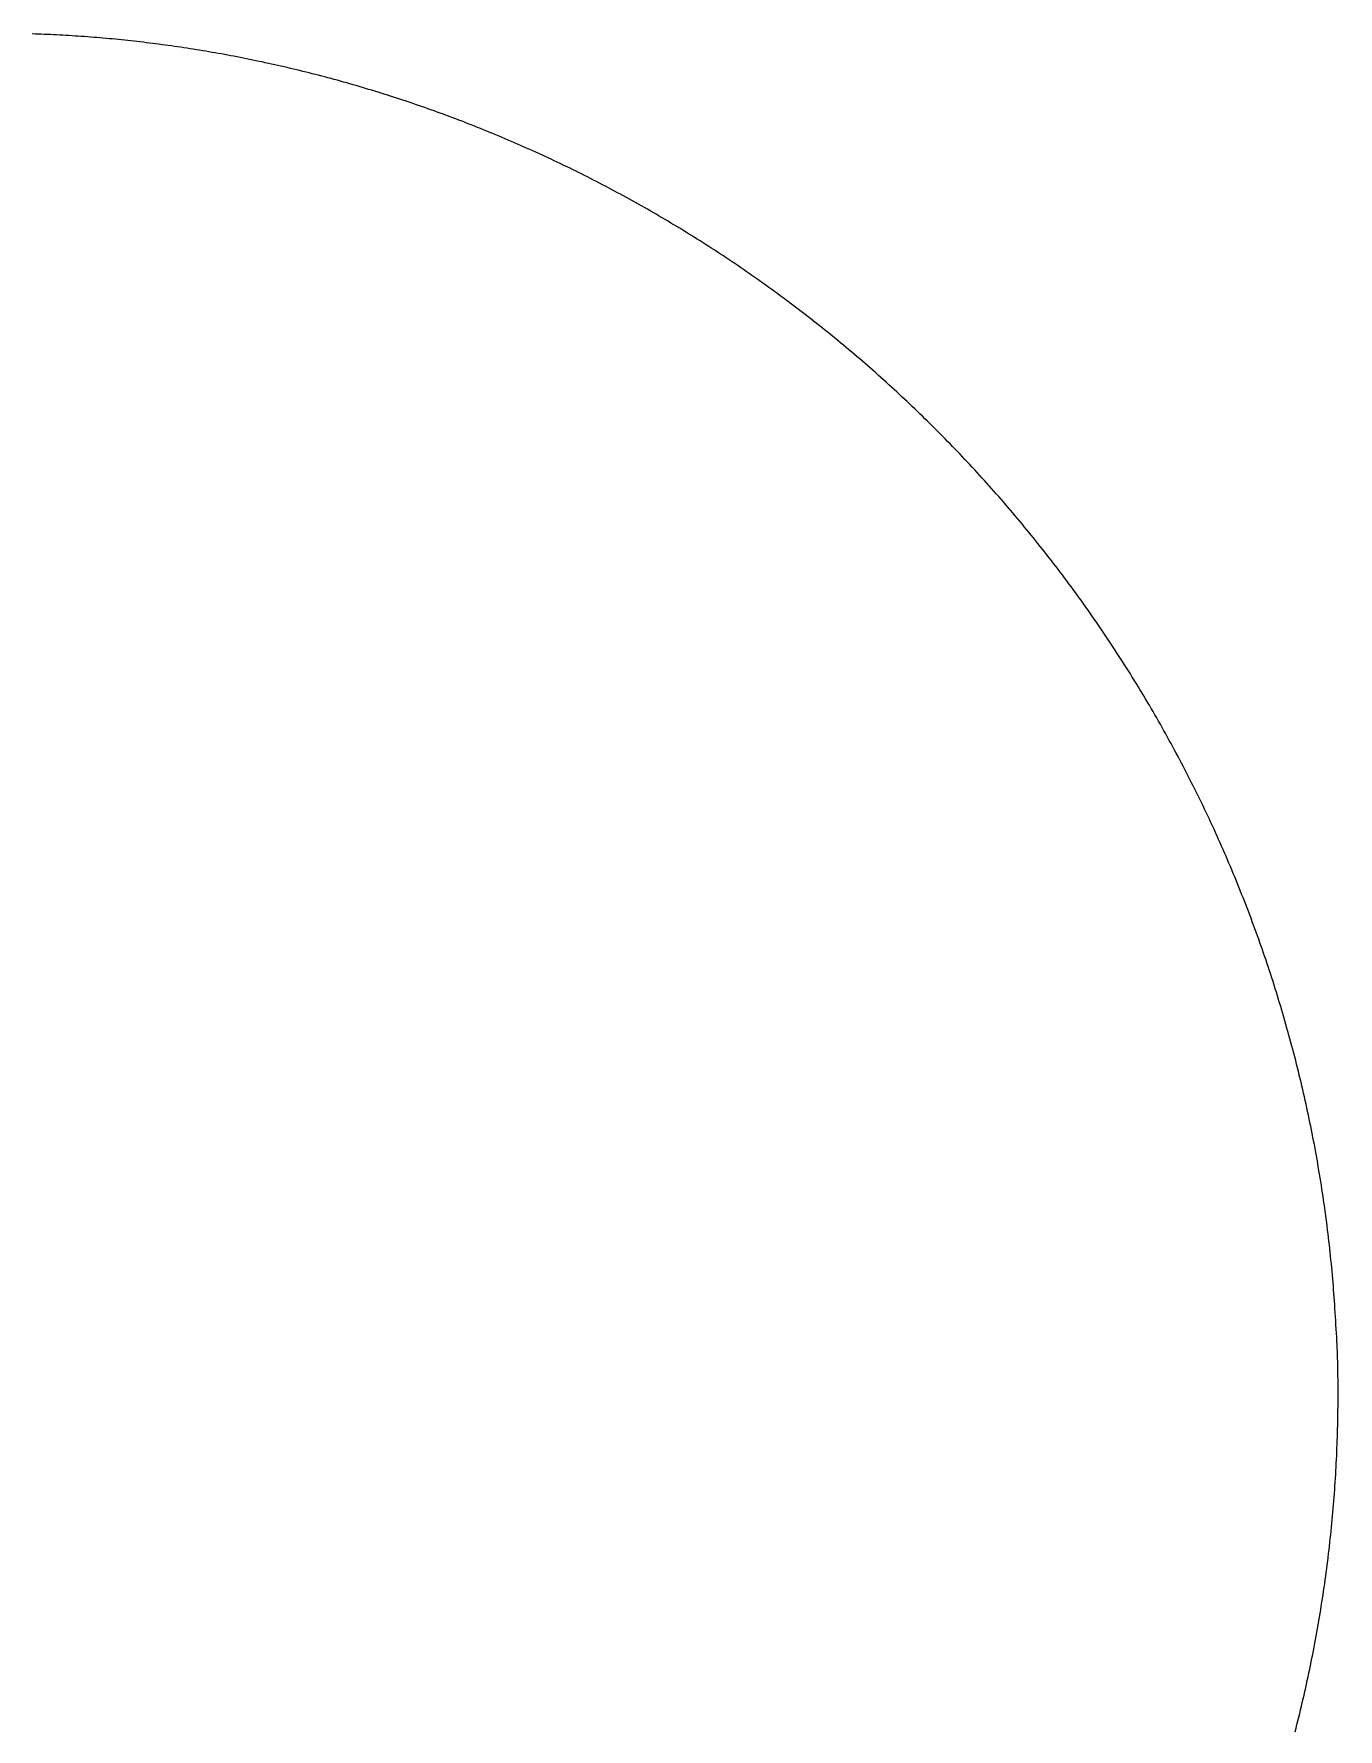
# Model space of a CAD drawing. Header units: millimetres. Extents: x -52 to 76, y -87 to 45.
# Drawn here: x 12.8 to 76.1, y -37.4 to 44.9 of the extents above; entities that cross this region are included whole.
import ezdxf

# ---------------------------------------------------------------- set-up
doc = ezdxf.new("R2010")
doc.units = ezdxf.units.MM

msp = doc.modelspace()

# ---------------------------------------------------------------- linework, layer by layer
for p, q in [((12.867, 44.875), (12.719, 44.88)), ((13.016, 44.869), (12.867, 44.875)), ((13.165, 44.864), (13.016, 44.869)), ((13.314, 44.858), (13.165, 44.864)), ((13.463, 44.851), (13.314, 44.858)), ((13.613, 44.844), (13.463, 44.851)), ((13.762, 44.837), (13.613, 44.844)), ((13.911, 44.83), (13.762, 44.837)), ((14.061, 44.822), (13.911, 44.83)), ((14.21, 44.814), (14.061, 44.822)), ((14.36, 44.805), (14.21, 44.814)), ((14.509, 44.796), (14.36, 44.805)), ((14.659, 44.787), (14.509, 44.796)), ((14.809, 44.777), (14.659, 44.787)), ((14.959, 44.767), (14.809, 44.777)), ((15.108, 44.757), (14.959, 44.767)), ((15.258, 44.746), (15.108, 44.757)), ((15.409, 44.735), (15.258, 44.746)), ((15.559, 44.723), (15.409, 44.735)), ((15.709, 44.711), (15.559, 44.723)), ((15.859, 44.699), (15.709, 44.711)), ((16.009, 44.687), (15.859, 44.699)), ((16.16, 44.674), (16.009, 44.687)), ((16.31, 44.66), (16.16, 44.674)), ((16.461, 44.647), (16.31, 44.66)), ((16.611, 44.633), (16.461, 44.647)), ((16.762, 44.618), (16.611, 44.633)), ((16.912, 44.603), (16.762, 44.618)), ((17.063, 44.588), (16.912, 44.603)), ((17.214, 44.573), (17.063, 44.588)), ((17.365, 44.557), (17.214, 44.573)), ((17.515, 44.54), (17.365, 44.557)), ((17.666, 44.524), (17.515, 44.54)), ((17.817, 44.507), (17.666, 44.524)), ((17.968, 44.489), (17.817, 44.507)), ((18.119, 44.471), (17.968, 44.489)), ((18.27, 44.453), (18.119, 44.471)), ((18.422, 44.435), (18.27, 44.453)), ((18.573, 44.416), (18.422, 44.435)), ((18.724, 44.397), (18.573, 44.416)), ((18.875, 44.377), (18.724, 44.397)), ((19.027, 44.357), (18.875, 44.377)), ((19.178, 44.337), (19.027, 44.357)), ((19.329, 44.316), (19.178, 44.337)), ((19.481, 44.295), (19.329, 44.316)), ((19.632, 44.273), (19.481, 44.295)), ((19.784, 44.251), (19.632, 44.273)), ((19.935, 44.229), (19.784, 44.251)), ((20.087, 44.206), (19.935, 44.229)), ((20.238, 44.183), (20.087, 44.206)), ((20.39, 44.16), (20.238, 44.183)), ((20.542, 44.136), (20.39, 44.16)), ((20.693, 44.112), (20.542, 44.136)), ((20.845, 44.087), (20.693, 44.112)), ((20.997, 44.062), (20.845, 44.087)), ((21.149, 44.037), (20.997, 44.062)), ((21.301, 44.011), (21.149, 44.037)), ((21.452, 43.985), (21.301, 44.011)), ((21.604, 43.959), (21.452, 43.985)), ((21.756, 43.932), (21.604, 43.959)), ((21.908, 43.905), (21.756, 43.932)), ((22.06, 43.877), (21.908, 43.905)), ((22.212, 43.849), (22.06, 43.877)), ((22.364, 43.821), (22.212, 43.849)), ((22.516, 43.792), (22.364, 43.821)), ((22.668, 43.763), (22.516, 43.792)), ((22.82, 43.733), (22.668, 43.763)), ((22.972, 43.703), (22.82, 43.733)), ((23.124, 43.673), (22.972, 43.703)), ((23.276, 43.642), (23.124, 43.673)), ((23.428, 43.611), (23.276, 43.642)), ((23.58, 43.58), (23.428, 43.611)), ((23.732, 43.548), (23.58, 43.58)), ((23.884, 43.516), (23.732, 43.548)), ((24.037, 43.483), (23.884, 43.516)), ((24.189, 43.45), (24.037, 43.483)), ((24.341, 43.417), (24.189, 43.45)), ((24.493, 43.383), (24.341, 43.417)), ((24.645, 43.349), (24.493, 43.383)), ((24.797, 43.314), (24.645, 43.349)), ((24.949, 43.279), (24.797, 43.314)), ((25.101, 43.244), (24.949, 43.279)), ((25.253, 43.208), (25.101, 43.244)), ((25.406, 43.172), (25.253, 43.208)), ((25.558, 43.136), (25.406, 43.172)), ((25.71, 43.099), (25.558, 43.136)), ((25.862, 43.061), (25.71, 43.099)), ((26.014, 43.024), (25.862, 43.061)), ((26.166, 42.986), (26.014, 43.024)), ((26.318, 42.947), (26.166, 42.986)), ((26.47, 42.908), (26.318, 42.947)), ((26.622, 42.869), (26.47, 42.908)), ((26.774, 42.83), (26.622, 42.869)), ((26.926, 42.79), (26.774, 42.83)), ((27.078, 42.749), (26.926, 42.79)), ((27.23, 42.708), (27.078, 42.749)), ((27.382, 42.667), (27.23, 42.708)), ((27.534, 42.626), (27.382, 42.667)), ((27.686, 42.584), (27.534, 42.626)), ((27.838, 42.541), (27.686, 42.584)), ((27.99, 42.498), (27.838, 42.541)), ((28.142, 42.455), (27.99, 42.498)), ((28.294, 42.412), (28.142, 42.455)), ((28.445, 42.368), (28.294, 42.412)), ((28.597, 42.323), (28.445, 42.368)), ((28.749, 42.279), (28.597, 42.323)), ((28.901, 42.233), (28.749, 42.279)), ((29.052, 42.188), (28.901, 42.233)), ((29.204, 42.142), (29.052, 42.188)), ((29.356, 42.096), (29.204, 42.142)), ((29.507, 42.049), (29.356, 42.096)), ((29.659, 42.002), (29.507, 42.049)), ((29.81, 41.954), (29.659, 42.002)), ((29.962, 41.906), (29.81, 41.954)), ((30.113, 41.858), (29.962, 41.906)), ((30.265, 41.809), (30.113, 41.858)), ((30.416, 41.76), (30.265, 41.809)), ((30.567, 41.711), (30.416, 41.76)), ((30.719, 41.661), (30.567, 41.711)), ((30.87, 41.61), (30.719, 41.661)), ((31.021, 41.56), (30.87, 41.61)), ((31.172, 41.509), (31.021, 41.56)), ((31.323, 41.457), (31.172, 41.509)), ((31.474, 41.405), (31.323, 41.457)), ((31.625, 41.353), (31.474, 41.405)), ((31.776, 41.3), (31.625, 41.353)), ((31.927, 41.247), (31.776, 41.3)), ((32.078, 41.194), (31.927, 41.247)), ((32.229, 41.14), (32.078, 41.194)), ((32.38, 41.085), (32.229, 41.14)), ((32.53, 41.031), (32.38, 41.085)), ((32.681, 40.976), (32.53, 41.031)), ((32.832, 40.92), (32.681, 40.976)), ((32.982, 40.864), (32.832, 40.92)), ((33.133, 40.808), (32.982, 40.864)), ((33.283, 40.751), (33.133, 40.808)), ((33.433, 40.694), (33.283, 40.751)), ((33.583, 40.637), (33.433, 40.694)), ((33.734, 40.579), (33.583, 40.637)), ((33.884, 40.52), (33.734, 40.579)), ((34.034, 40.462), (33.884, 40.52)), ((34.184, 40.402), (34.034, 40.462)), ((34.334, 40.343), (34.184, 40.402)), ((34.484, 40.283), (34.334, 40.343)), ((34.633, 40.223), (34.484, 40.283)), ((34.783, 40.162), (34.633, 40.223)), ((34.933, 40.101), (34.783, 40.162)), ((35.082, 40.039), (34.933, 40.101)), ((35.232, 39.978), (35.082, 40.039)), ((35.381, 39.915), (35.232, 39.978)), ((35.53, 39.852), (35.381, 39.915)), ((35.679, 39.789), (35.53, 39.852)), ((35.829, 39.726), (35.679, 39.789)), ((35.978, 39.662), (35.829, 39.726)), ((36.127, 39.598), (35.978, 39.662)), ((36.275, 39.533), (36.127, 39.598)), ((36.424, 39.468), (36.275, 39.533)), ((36.573, 39.402), (36.424, 39.468)), ((36.721, 39.336), (36.573, 39.402)), ((36.87, 39.27), (36.721, 39.336)), ((37.018, 39.203), (36.87, 39.27)), ((37.167, 39.136), (37.018, 39.203)), ((37.315, 39.069), (37.167, 39.136)), ((37.463, 39.001), (37.315, 39.069)), ((37.611, 38.932), (37.463, 39.001)), ((37.759, 38.863), (37.611, 38.932)), ((37.907, 38.794), (37.759, 38.863)), ((38.055, 38.725), (37.907, 38.794)), ((38.202, 38.655), (38.055, 38.725)), ((38.35, 38.584), (38.202, 38.655)), ((38.497, 38.514), (38.35, 38.584)), ((38.644, 38.443), (38.497, 38.514)), ((38.792, 38.371), (38.644, 38.443)), ((38.939, 38.299), (38.792, 38.371)), ((39.086, 38.227), (38.939, 38.299)), ((39.233, 38.154), (39.086, 38.227)), ((39.379, 38.081), (39.233, 38.154)), ((39.526, 38.007), (39.379, 38.081)), ((39.672, 37.933), (39.526, 38.007)), ((39.819, 37.859), (39.672, 37.933)), ((39.965, 37.784), (39.819, 37.859)), ((40.111, 37.709), (39.965, 37.784)), ((40.257, 37.633), (40.111, 37.709)), ((40.403, 37.557), (40.257, 37.633)), ((40.549, 37.481), (40.403, 37.557)), ((40.695, 37.404), (40.549, 37.481)), ((40.84, 37.327), (40.695, 37.404)), ((40.986, 37.249), (40.84, 37.327)), ((41.131, 37.171), (40.986, 37.249)), ((41.276, 37.093), (41.131, 37.171)), ((41.421, 37.014), (41.276, 37.093)), ((41.566, 36.935), (41.421, 37.014)), ((41.711, 36.855), (41.566, 36.935)), ((41.856, 36.775), (41.711, 36.855)), ((42, 36.695), (41.856, 36.775)), ((42.145, 36.614), (42, 36.695)), ((42.289, 36.533), (42.145, 36.614)), ((42.433, 36.452), (42.289, 36.533)), ((42.577, 36.37), (42.433, 36.452)), ((42.721, 36.287), (42.577, 36.37)), ((42.864, 36.204), (42.721, 36.287)), ((43.008, 36.121), (42.864, 36.204)), ((43.151, 36.038), (43.008, 36.121)), ((43.295, 35.954), (43.151, 36.038)), ((43.438, 35.869), (43.295, 35.954)), ((43.581, 35.784), (43.438, 35.869)), ((43.724, 35.699), (43.581, 35.784)), ((43.866, 35.614), (43.724, 35.699)), ((44.009, 35.528), (43.866, 35.614)), ((44.151, 35.441), (44.009, 35.528)), ((44.293, 35.355), (44.151, 35.441)), ((44.435, 35.267), (44.293, 35.355)), ((44.577, 35.18), (44.435, 35.267)), ((44.719, 35.092), (44.577, 35.18)), ((44.86, 35.003), (44.719, 35.092)), ((45.002, 34.915), (44.86, 35.003)), ((45.143, 34.826), (45.002, 34.915)), ((45.284, 34.736), (45.143, 34.826)), ((45.425, 34.646), (45.284, 34.736)), ((45.566, 34.556), (45.425, 34.646)), ((45.706, 34.465), (45.566, 34.556)), ((45.847, 34.374), (45.706, 34.465)), ((45.987, 34.282), (45.847, 34.374)), ((46.127, 34.19), (45.987, 34.282)), ((46.267, 34.098), (46.127, 34.19)), ((46.407, 34.005), (46.267, 34.098)), ((46.546, 33.912), (46.407, 34.005)), ((46.686, 33.819), (46.546, 33.912)), ((46.825, 33.725), (46.686, 33.819)), ((46.964, 33.631), (46.825, 33.725)), ((47.103, 33.536), (46.964, 33.631)), ((47.241, 33.441), (47.103, 33.536)), ((47.38, 33.345), (47.241, 33.441)), ((47.518, 33.25), (47.38, 33.345)), ((47.656, 33.153), (47.518, 33.25)), ((47.794, 33.057), (47.656, 33.153)), ((47.932, 32.96), (47.794, 33.057)), ((48.069, 32.862), (47.932, 32.96)), ((48.207, 32.764), (48.069, 32.862)), ((48.344, 32.666), (48.207, 32.764)), ((48.481, 32.568), (48.344, 32.666)), ((48.617, 32.469), (48.481, 32.568)), ((48.754, 32.369), (48.617, 32.469)), ((48.89, 32.269), (48.754, 32.369)), ((49.027, 32.169), (48.89, 32.269)), ((49.163, 32.069), (49.027, 32.169)), ((49.298, 31.968), (49.163, 32.069)), ((49.434, 31.867), (49.298, 31.968)), ((49.569, 31.765), (49.434, 31.867)), ((49.704, 31.663), (49.569, 31.765)), ((49.839, 31.56), (49.704, 31.663)), ((49.974, 31.457), (49.839, 31.56)), ((50.109, 31.354), (49.974, 31.457)), ((50.243, 31.251), (50.109, 31.354)), ((50.377, 31.147), (50.243, 31.251)), ((50.511, 31.042), (50.377, 31.147)), ((50.645, 30.937), (50.511, 31.042)), ((50.778, 30.832), (50.645, 30.937)), ((50.911, 30.727), (50.778, 30.832)), ((51.045, 30.621), (50.911, 30.727)), ((51.177, 30.514), (51.045, 30.621)), ((51.31, 30.408), (51.177, 30.514)), ((51.442, 30.301), (51.31, 30.408)), ((51.575, 30.193), (51.442, 30.301)), ((51.707, 30.085), (51.575, 30.193)), ((51.838, 29.977), (51.707, 30.085)), ((51.97, 29.869), (51.838, 29.977)), ((52.101, 29.76), (51.97, 29.869)), ((52.232, 29.65), (52.101, 29.76)), ((52.363, 29.541), (52.232, 29.65)), ((52.493, 29.43), (52.363, 29.541)), ((52.624, 29.32), (52.493, 29.43)), ((52.754, 29.209), (52.624, 29.32)), ((52.884, 29.098), (52.754, 29.209)), ((53.013, 28.986), (52.884, 29.098)), ((53.143, 28.874), (53.013, 28.986)), ((53.272, 28.762), (53.143, 28.874)), ((53.401, 28.649), (53.272, 28.762)), ((53.53, 28.536), (53.401, 28.649)), ((53.658, 28.423), (53.53, 28.536)), ((53.786, 28.309), (53.658, 28.423)), ((53.914, 28.195), (53.786, 28.309)), ((54.042, 28.08), (53.914, 28.195)), ((54.169, 27.965), (54.042, 28.08)), ((54.297, 27.85), (54.169, 27.965)), ((54.424, 27.734), (54.297, 27.85)), ((54.55, 27.618), (54.424, 27.734)), ((54.677, 27.501), (54.55, 27.618)), ((54.803, 27.385), (54.677, 27.501)), ((54.929, 27.267), (54.803, 27.385)), ((55.055, 27.15), (54.929, 27.267)), ((55.18, 27.032), (55.055, 27.15)), ((55.305, 26.914), (55.18, 27.032)), ((55.43, 26.795), (55.305, 26.914)), ((55.555, 26.676), (55.43, 26.795)), ((55.679, 26.557), (55.555, 26.676)), ((55.803, 26.437), (55.679, 26.557)), ((55.927, 26.317), (55.803, 26.437)), ((56.051, 26.196), (55.927, 26.317)), ((56.174, 26.075), (56.051, 26.196)), ((56.297, 25.954), (56.174, 26.075)), ((56.42, 25.833), (56.297, 25.954)), ((56.542, 25.711), (56.42, 25.833)), ((56.665, 25.589), (56.542, 25.711)), ((56.787, 25.466), (56.665, 25.589)), ((56.908, 25.343), (56.787, 25.466)), ((57.03, 25.22), (56.908, 25.343)), ((57.151, 25.096), (57.03, 25.22)), ((57.272, 24.972), (57.151, 25.096)), ((57.392, 24.847), (57.272, 24.972)), ((57.512, 24.723), (57.392, 24.847)), ((57.632, 24.598), (57.512, 24.723)), ((57.752, 24.472), (57.632, 24.598)), ((57.872, 24.346), (57.752, 24.472)), ((57.991, 24.22), (57.872, 24.346)), ((58.11, 24.093), (57.991, 24.22)), ((58.228, 23.967), (58.11, 24.093)), ((58.346, 23.839), (58.228, 23.967)), ((58.464, 23.712), (58.346, 23.839)), ((58.582, 23.584), (58.464, 23.712)), ((58.7, 23.456), (58.582, 23.584)), ((58.817, 23.327), (58.7, 23.456)), ((58.933, 23.198), (58.817, 23.327)), ((59.05, 23.069), (58.933, 23.198)), ((59.166, 22.939), (59.05, 23.069)), ((59.282, 22.809), (59.166, 22.939)), ((59.398, 22.679), (59.282, 22.809)), ((59.513, 22.548), (59.398, 22.679)), ((59.628, 22.417), (59.513, 22.548)), ((59.743, 22.285), (59.628, 22.417)), ((59.857, 22.154), (59.743, 22.285)), ((59.971, 22.022), (59.857, 22.154)), ((60.085, 21.889), (59.971, 22.022)), ((60.198, 21.756), (60.085, 21.889)), ((60.311, 21.623), (60.198, 21.756)), ((60.424, 21.49), (60.311, 21.623)), ((60.537, 21.356), (60.424, 21.49)), ((60.649, 21.222), (60.537, 21.356)), ((60.761, 21.088), (60.649, 21.222)), ((60.872, 20.953), (60.761, 21.088)), ((60.984, 20.818), (60.872, 20.953)), ((61.095, 20.682), (60.984, 20.818)), ((61.205, 20.546), (61.095, 20.682)), ((61.315, 20.41), (61.205, 20.546)), ((61.425, 20.274), (61.315, 20.41)), ((61.535, 20.137), (61.425, 20.274)), ((61.644, 20), (61.535, 20.137)), ((61.753, 19.863), (61.644, 20)), ((61.862, 19.725), (61.753, 19.863)), ((61.97, 19.587), (61.862, 19.725)), ((62.078, 19.448), (61.97, 19.587)), ((62.186, 19.31), (62.078, 19.448)), ((62.293, 19.171), (62.186, 19.31)), ((62.4, 19.031), (62.293, 19.171)), ((62.507, 18.892), (62.4, 19.031)), ((62.613, 18.752), (62.507, 18.892)), ((62.719, 18.611), (62.613, 18.752)), ((62.825, 18.471), (62.719, 18.611)), ((62.93, 18.33), (62.825, 18.471)), ((63.035, 18.188), (62.93, 18.33)), ((63.14, 18.047), (63.035, 18.188)), ((63.244, 17.905), (63.14, 18.047)), ((63.348, 17.762), (63.244, 17.905)), ((63.451, 17.62), (63.348, 17.762)), ((63.555, 17.477), (63.451, 17.62)), ((63.658, 17.334), (63.555, 17.477)), ((63.76, 17.19), (63.658, 17.334)), ((63.862, 17.046), (63.76, 17.19)), ((63.964, 16.902), (63.862, 17.046)), ((64.066, 16.758), (63.964, 16.902)), ((64.167, 16.613), (64.066, 16.758)), ((64.267, 16.468), (64.167, 16.613)), ((64.368, 16.323), (64.267, 16.468)), ((64.468, 16.177), (64.368, 16.323)), ((64.568, 16.031), (64.468, 16.177)), ((64.667, 15.885), (64.568, 16.031)), ((64.766, 15.738), (64.667, 15.885)), ((64.864, 15.591), (64.766, 15.738)), ((64.963, 15.444), (64.864, 15.591)), ((65.061, 15.297), (64.963, 15.444)), ((65.158, 15.149), (65.061, 15.297)), ((65.255, 15.001), (65.158, 15.149)), ((65.352, 14.853), (65.255, 15.001)), ((65.448, 14.704), (65.352, 14.853)), ((65.545, 14.555), (65.448, 14.704)), ((65.64, 14.406), (65.545, 14.555)), ((65.735, 14.256), (65.64, 14.406)), ((65.83, 14.106), (65.735, 14.256)), ((65.925, 13.956), (65.83, 14.106)), ((66.019, 13.806), (65.925, 13.956)), ((66.113, 13.655), (66.019, 13.806)), ((66.206, 13.504), (66.113, 13.655)), ((66.299, 13.353), (66.206, 13.504)), ((66.392, 13.201), (66.299, 13.353)), ((66.484, 13.049), (66.392, 13.201)), ((66.576, 12.897), (66.484, 13.049)), ((66.668, 12.745), (66.576, 12.897)), ((66.759, 12.592), (66.668, 12.745)), ((66.85, 12.439), (66.759, 12.592)), ((66.94, 12.286), (66.85, 12.439)), ((67.03, 12.132), (66.94, 12.286)), ((67.119, 11.978), (67.03, 12.132)), ((67.209, 11.824), (67.119, 11.978)), ((67.297, 11.67), (67.209, 11.824)), ((67.386, 11.515), (67.297, 11.67)), ((67.474, 11.36), (67.386, 11.515)), ((67.562, 11.205), (67.474, 11.36)), ((67.649, 11.05), (67.562, 11.205)), ((67.736, 10.894), (67.649, 11.05)), ((67.822, 10.738), (67.736, 10.894)), ((67.908, 10.582), (67.822, 10.738)), ((67.994, 10.425), (67.908, 10.582)), ((68.079, 10.268), (67.994, 10.425)), ((68.164, 10.111), (68.079, 10.268)), ((68.248, 9.954), (68.164, 10.111)), ((68.332, 9.796), (68.248, 9.954)), ((68.416, 9.638), (68.332, 9.796)), ((68.499, 9.48), (68.416, 9.638)), ((68.582, 9.322), (68.499, 9.48)), ((68.664, 9.163), (68.582, 9.322)), ((68.746, 9.004), (68.664, 9.163)), ((68.828, 8.845), (68.746, 9.004)), ((68.909, 8.686), (68.828, 8.845)), ((68.99, 8.526), (68.909, 8.686)), ((69.07, 8.366), (68.99, 8.526)), ((69.15, 8.206), (69.07, 8.366)), ((69.23, 8.045), (69.15, 8.206)), ((69.309, 7.885), (69.23, 8.045)), ((69.388, 7.724), (69.309, 7.885)), ((69.466, 7.563), (69.388, 7.724)), ((69.544, 7.401), (69.466, 7.563)), ((69.621, 7.24), (69.544, 7.401)), ((69.698, 7.078), (69.621, 7.24)), ((69.775, 6.915), (69.698, 7.078)), ((69.851, 6.753), (69.775, 6.915)), ((69.927, 6.59), (69.851, 6.753)), ((70.002, 6.428), (69.927, 6.59)), ((70.077, 6.264), (70.002, 6.428)), ((70.152, 6.101), (70.077, 6.264)), ((70.226, 5.938), (70.152, 6.101)), ((70.299, 5.774), (70.226, 5.938)), ((70.372, 5.61), (70.299, 5.774)), ((70.445, 5.445), (70.372, 5.61)), ((70.518, 5.281), (70.445, 5.445)), ((70.59, 5.116), (70.518, 5.281)), ((70.661, 4.951), (70.59, 5.116)), ((70.732, 4.786), (70.661, 4.951)), ((70.803, 4.621), (70.732, 4.786)), ((70.873, 4.455), (70.803, 4.621)), ((70.943, 4.289), (70.873, 4.455)), ((71.012, 4.123), (70.943, 4.289)), ((71.081, 3.957), (71.012, 4.123)), ((71.149, 3.79), (71.081, 3.957)), ((71.217, 3.623), (71.149, 3.79)), ((71.285, 3.456), (71.217, 3.623)), ((71.352, 3.289), (71.285, 3.456)), ((71.419, 3.122), (71.352, 3.289)), ((71.485, 2.954), (71.419, 3.122)), ((71.551, 2.787), (71.485, 2.954)), ((71.616, 2.618), (71.551, 2.787)), ((71.681, 2.45), (71.616, 2.618)), ((71.746, 2.282), (71.681, 2.45)), ((71.81, 2.113), (71.746, 2.282)), ((71.873, 1.944), (71.81, 2.113)), ((71.936, 1.775), (71.873, 1.944)), ((71.999, 1.606), (71.936, 1.775)), ((72.061, 1.437), (71.999, 1.606)), ((72.123, 1.267), (72.061, 1.437)), ((72.184, 1.097), (72.123, 1.267)), ((72.245, 0.927), (72.184, 1.097)), ((72.306, 0.757), (72.245, 0.927)), ((72.366, 0.586), (72.306, 0.757)), ((72.425, 0.416), (72.366, 0.586)), ((72.484, 0.245), (72.425, 0.416)), ((72.543, 0.074), (72.484, 0.245)), ((72.601, -0.097), (72.543, 0.074)), ((72.659, -0.269), (72.601, -0.097)), ((72.716, -0.44), (72.659, -0.269)), ((72.773, -0.612), (72.716, -0.44)), ((72.829, -0.784), (72.773, -0.612)), ((72.885, -0.956), (72.829, -0.784)), ((72.94, -1.129), (72.885, -0.956)), ((72.995, -1.301), (72.94, -1.129)), ((73.05, -1.474), (72.995, -1.301)), ((73.104, -1.647), (73.05, -1.474)), ((73.157, -1.82), (73.104, -1.647)), ((73.211, -1.993), (73.157, -1.82)), ((73.263, -2.166), (73.211, -1.993)), ((73.315, -2.34), (73.263, -2.166)), ((73.367, -2.513), (73.315, -2.34)), ((73.418, -2.687), (73.367, -2.513)), ((73.469, -2.861), (73.418, -2.687)), ((73.519, -3.036), (73.469, -2.861)), ((73.569, -3.21), (73.519, -3.036)), ((73.618, -3.384), (73.569, -3.21)), ((73.667, -3.559), (73.618, -3.384)), ((73.716, -3.734), (73.667, -3.559)), ((73.764, -3.909), (73.716, -3.734)), ((73.811, -4.084), (73.764, -3.909)), ((73.858, -4.26), (73.811, -4.084)), ((73.905, -4.435), (73.858, -4.26)), ((73.951, -4.611), (73.905, -4.435)), ((73.996, -4.786), (73.951, -4.611)), ((74.041, -4.962), (73.996, -4.786)), ((74.086, -5.138), (74.041, -4.962)), ((74.13, -5.315), (74.086, -5.138)), ((74.174, -5.491), (74.13, -5.315)), ((74.217, -5.668), (74.174, -5.491)), ((74.26, -5.844), (74.217, -5.668)), ((74.302, -6.021), (74.26, -5.844)), ((74.344, -6.198), (74.302, -6.021)), ((74.385, -6.375), (74.344, -6.198)), ((74.426, -6.552), (74.385, -6.375)), ((74.466, -6.73), (74.426, -6.552)), ((74.506, -6.907), (74.466, -6.73)), ((74.545, -7.085), (74.506, -6.907)), ((74.584, -7.263), (74.545, -7.085)), ((74.622, -7.44), (74.584, -7.263)), ((74.66, -7.618), (74.622, -7.44)), ((74.697, -7.797), (74.66, -7.618)), ((74.734, -7.975), (74.697, -7.797)), ((74.771, -8.153), (74.734, -7.975)), ((74.807, -8.332), (74.771, -8.153)), ((74.842, -8.51), (74.807, -8.332)), ((74.877, -8.689), (74.842, -8.51)), ((74.912, -8.868), (74.877, -8.689)), ((74.946, -9.047), (74.912, -8.868)), ((74.979, -9.226), (74.946, -9.047)), ((75.012, -9.405), (74.979, -9.226)), ((75.044, -9.585), (75.012, -9.405)), ((75.076, -9.764), (75.044, -9.585)), ((75.108, -9.943), (75.076, -9.764)), ((75.139, -10.123), (75.108, -9.943)), ((75.17, -10.303), (75.139, -10.123)), ((75.2, -10.483), (75.17, -10.303)), ((75.229, -10.663), (75.2, -10.483)), ((75.258, -10.843), (75.229, -10.663)), ((75.287, -11.023), (75.258, -10.843)), ((75.315, -11.203), (75.287, -11.023)), ((75.342, -11.383), (75.315, -11.203)), ((75.369, -11.564), (75.342, -11.383)), ((75.396, -11.745), (75.369, -11.564)), ((75.422, -11.925), (75.396, -11.745)), ((75.448, -12.106), (75.422, -11.925)), ((75.473, -12.287), (75.448, -12.106)), ((75.497, -12.468), (75.473, -12.287)), ((75.521, -12.649), (75.497, -12.468)), ((75.545, -12.83), (75.521, -12.649)), ((75.568, -13.01), (75.545, -12.83)), ((75.59, -13.191), (75.568, -13.01)), ((75.612, -13.372), (75.59, -13.191)), ((75.634, -13.553), (75.612, -13.372)), ((75.655, -13.734), (75.634, -13.553)), ((75.675, -13.916), (75.655, -13.734)), ((75.696, -14.098), (75.675, -13.916)), ((75.715, -14.281), (75.696, -14.098)), ((75.734, -14.463), (75.715, -14.281)), ((75.753, -14.647), (75.734, -14.463)), ((75.771, -14.83), (75.753, -14.647)), ((75.789, -15.013), (75.771, -14.83)), ((75.806, -15.196), (75.789, -15.013)), ((75.823, -15.377), (75.806, -15.196)), ((75.839, -15.558), (75.823, -15.377)), ((75.854, -15.737), (75.839, -15.558)), ((75.869, -15.915), (75.854, -15.737)), ((75.883, -16.093), (75.869, -15.915)), ((75.896, -16.269), (75.883, -16.093)), ((75.909, -16.446), (75.896, -16.269)), ((75.921, -16.628), (75.909, -16.446)), ((75.934, -16.813), (75.921, -16.628)), ((75.946, -17.003), (75.934, -16.813)), ((75.958, -17.196), (75.946, -17.003)), ((75.97, -17.394), (75.958, -17.196)), ((75.982, -17.596), (75.97, -17.394)), ((75.994, -17.802), (75.982, -17.596)), ((76.007, -18.006), (75.994, -17.802)), ((76.018, -18.204), (76.007, -18.006)), ((76.03, -18.396), (76.018, -18.204)), ((76.04, -18.581), (76.03, -18.396)), ((76.05, -18.76), (76.04, -18.581)), ((76.058, -18.932), (76.05, -18.76)), ((76.066, -19.097), (76.058, -18.932)), ((76.072, -19.257), (76.066, -19.097)), ((76.077, -19.416), (76.072, -19.257)), ((76.082, -19.579), (76.077, -19.416)), ((76.086, -19.747), (76.082, -19.579)), ((76.089, -19.919), (76.086, -19.747)), ((76.092, -20.095), (76.089, -19.919)), ((76.094, -20.276), (76.092, -20.095)), ((76.096, -20.461), (76.094, -20.276)), ((76.097, -20.65), (76.096, -20.461)), ((76.098, -20.839), (76.097, -20.65)), ((76.098, -21.028), (76.098, -20.839)), ((76.098, -21.215), (76.098, -21.028)), ((76.098, -21.401), (76.098, -21.215)), ((76.088, -22.316), (76.091, -22.134)), ((76.091, -22.134), (76.094, -21.953)), ((76.094, -21.953), (76.095, -21.77)), ((76.095, -21.77), (76.097, -21.586)), ((76.097, -21.586), (76.098, -21.401)), ((76.071, -23.046), (76.076, -22.863)), ((76.076, -22.863), (76.081, -22.68)), ((76.081, -22.68), (76.085, -22.498)), ((76.085, -22.498), (76.088, -22.316)), ((76.038, -23.964), (76.045, -23.78)), ((76.045, -23.78), (76.053, -23.596)), ((76.053, -23.596), (76.059, -23.413)), ((76.059, -23.413), (76.065, -23.229)), ((76.065, -23.229), (76.071, -23.046)), ((76.002, -24.697), (76.012, -24.514)), ((76.012, -24.514), (76.021, -24.331)), ((76.021, -24.331), (76.03, -24.147)), ((76.03, -24.147), (76.038, -23.964)), ((75.946, -25.612), (75.958, -25.429)), ((75.958, -25.429), (75.97, -25.246)), ((75.97, -25.246), (75.981, -25.063)), ((75.981, -25.063), (75.992, -24.88)), ((75.992, -24.88), (76.002, -24.697)), ((75.892, -26.344), (75.906, -26.162)), ((75.906, -26.162), (75.92, -25.979)), ((75.92, -25.979), (75.933, -25.796)), ((75.933, -25.796), (75.946, -25.612)), ((75.813, -27.259), (75.83, -27.076)), ((75.83, -27.076), (75.846, -26.893)), ((75.846, -26.893), (75.862, -26.71)), ((75.862, -26.71), (75.877, -26.527)), ((75.877, -26.527), (75.892, -26.344)), ((75.74, -27.99), (75.759, -27.807)), ((75.759, -27.807), (75.777, -27.624)), ((75.777, -27.624), (75.795, -27.442)), ((75.795, -27.442), (75.813, -27.259)), ((75.638, -28.902), (75.659, -28.719)), ((75.659, -28.719), (75.68, -28.537)), ((75.68, -28.537), (75.701, -28.355)), ((75.701, -28.355), (75.721, -28.172)), ((75.721, -28.172), (75.74, -27.99)), ((75.547, -29.63), (75.57, -29.448)), ((75.57, -29.448), (75.593, -29.266)), ((75.593, -29.266), (75.616, -29.084)), ((75.616, -29.084), (75.638, -28.902)), ((75.422, -30.54), (75.448, -30.358)), ((75.448, -30.358), (75.473, -30.176)), ((75.473, -30.176), (75.498, -29.994)), ((75.498, -29.994), (75.523, -29.813)), ((75.523, -29.813), (75.547, -29.63)), ((75.284, -31.448), (75.312, -31.266)), ((75.312, -31.266), (75.34, -31.085)), ((75.34, -31.085), (75.368, -30.903)), ((75.368, -30.903), (75.395, -30.722)), ((75.395, -30.722), (75.422, -30.54)), ((75.164, -32.172), (75.195, -31.991)), ((75.195, -31.991), (75.225, -31.81)), ((75.225, -31.81), (75.255, -31.629)), ((75.255, -31.629), (75.284, -31.448)), ((75.003, -33.076), (75.036, -32.896)), ((75.036, -32.896), (75.069, -32.715)), ((75.069, -32.715), (75.101, -32.534)), ((75.101, -32.534), (75.133, -32.353)), ((75.133, -32.353), (75.164, -32.172)), ((74.866, -33.798), (74.901, -33.618)), ((74.901, -33.618), (74.935, -33.437)), ((74.935, -33.437), (74.97, -33.257)), ((74.97, -33.257), (75.003, -33.076)), ((74.682, -34.698), (74.72, -34.518)), ((74.72, -34.518), (74.757, -34.338)), ((74.757, -34.338), (74.794, -34.158)), ((74.794, -34.158), (74.83, -33.978)), ((74.83, -33.978), (74.866, -33.798)), ((74.526, -35.415), (74.566, -35.236)), ((74.566, -35.236), (74.605, -35.057)), ((74.605, -35.057), (74.644, -34.877)), ((74.644, -34.877), (74.682, -34.698)), ((74.32, -36.31), (74.362, -36.131)), ((74.362, -36.131), (74.404, -35.953)), ((74.404, -35.953), (74.445, -35.774)), ((74.445, -35.774), (74.486, -35.595)), ((74.486, -35.595), (74.526, -35.415)), ((74.101, -37.202), (74.146, -37.024)), ((74.146, -37.024), (74.19, -36.845)), ((74.19, -36.845), (74.234, -36.667)), ((74.234, -36.667), (74.277, -36.489)), ((74.277, -36.489), (74.32, -36.31)), ((74.01, -37.558), (74.056, -37.38)), ((74.056, -37.38), (74.101, -37.202))]:
    msp.add_line(p, q)

doc.saveas('drawing.dxf')
